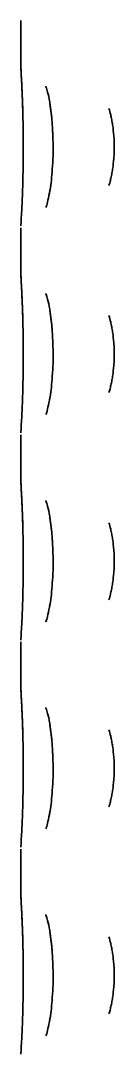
# Model space of a CAD drawing. Header units: inches. Extents: x 885 to 6823, y 710 to 5493.
# Drawn here: x 5289.49 to 5291.06, y 3123.52 to 3140.99 of the extents above; entities that cross this region are included whole.
import ezdxf

# ---------------------------------------------------------------- set-up
doc = ezdxf.new("R2010")
doc.units = ezdxf.units.IN
doc.layers.add('1', color=7, linetype='Continuous', true_color=0xffffff)

msp = doc.modelspace()

# ---------------------------------------------------------------- linework, layer by layer
at = {"layer": '1', "color": 7, "linetype": 'Continuous', "lineweight": 35}
for p, q in [((5289.49, 3140.991), (5289.49, 3140.22)), ((5289.49, 3137.491), (5289.49, 3136.72)), ((5289.491, 3137.532), (5289.491, 3137.523)), ((5289.493, 3137.559), (5289.492, 3137.539)), ((5289.49, 3133.991), (5289.49, 3133.22)), ((5289.491, 3134.032), (5289.491, 3134.023)), ((5289.493, 3134.059), (5289.492, 3134.039)), ((5289.49, 3130.491), (5289.49, 3129.72)), ((5289.491, 3130.532), (5289.491, 3130.523)), ((5289.493, 3130.559), (5289.492, 3130.539)), ((5289.49, 3126.991), (5289.49, 3126.22)), ((5289.491, 3127.032), (5289.491, 3127.023)), ((5289.493, 3127.059), (5289.492, 3127.039)), ((5289.491, 3123.532), (5289.491, 3123.523)), ((5289.493, 3123.559), (5289.492, 3123.539))]:
    msp.add_line(p, q, dxfattribs=at)
for points, knots in [([(5289.49, 3140.22), (5289.49, 3140.219), (5289.49, 3140.211), (5289.49, 3140.202), (5289.491, 3140.193), (5289.491, 3140.192), (5289.491, 3140.191), (5289.491, 3140.19), (5289.491, 3140.189), (5289.491, 3140.187), (5289.492, 3140.175), (5289.498, 3140.068), (5289.513, 3139.779), (5289.527, 3139.409), (5289.53, 3139.15), (5289.532, 3139.037)], [0, 0, 0, 0, 0.002128, 0.01283, 0.01463, 0.015597, 0.016473, 0.017787, 0.020504, 0.029145, 0.093098, 0.328502, 0.570218, 0.823503, 1, 1, 1, 1]), ([(5289.497, 3140.134), (5289.497, 3140.136), (5289.495, 3140.149), (5289.493, 3140.165), (5289.491, 3140.18), (5289.491, 3140.185), (5289.491, 3140.186), (5289.491, 3140.187), (5289.491, 3140.187), (5289.491, 3140.188), (5289.491, 3140.188), (5289.492, 3140.173), (5289.498, 3140.072), (5289.511, 3139.836), (5289.518, 3139.625), (5289.521, 3139.531)], [0, 0, 0, 0, 0.005249, 0.028024, 0.036062, 0.037849, 0.039023, 0.040313, 0.04242, 0.047148, 0.063316, 0.156216, 0.450958, 0.781476, 1, 1, 1, 1]), ([(5289.91, 3139.883), (5289.912, 3139.879), (5289.919, 3139.862), (5289.944, 3139.778), (5289.97, 3139.668), (5289.982, 3139.574), (5289.984, 3139.553)], [0, 0, 0, 0, 0.178169, 0.4765, 0.887764, 1, 1, 1, 1]), ([(5289.521, 3139.531), (5289.523, 3139.484), (5289.529, 3139.296), (5289.532, 3139.063), (5289.532, 3138.893), (5289.532, 3138.893)], [0, 0, 0, 0, 0.259253, 0.999946, 1, 1, 1, 1]), ([(5290.974, 3139.506), (5290.984, 3139.472), (5290.994, 3139.436), (5291.006, 3139.385), (5291.009, 3139.372), (5291.015, 3139.344), (5291.018, 3139.329), (5291.026, 3139.287), (5291.031, 3139.258), (5291.045, 3139.169), (5291.051, 3139.108), (5291.058, 3139.014), (5291.06, 3138.983), (5291.062, 3138.919), (5291.063, 3138.887), (5291.063, 3138.823), (5291.062, 3138.791), (5291.06, 3138.728), (5291.058, 3138.696), (5291.051, 3138.603), (5291.045, 3138.542), (5291.031, 3138.453), (5291.026, 3138.423), (5291.015, 3138.366), (5291.003, 3138.311), (5290.989, 3138.258), (5290.979, 3138.224), (5290.977, 3138.215), (5290.974, 3138.206)], [0, 0, 0, 0, 0.093555, 0.093555, 0.127476, 0.127476, 0.161398, 0.161398, 0.22924, 0.22924, 0.364925, 0.364925, 0.432768, 0.432768, 0.500611, 0.500611, 0.568453, 0.568453, 0.636296, 0.636296, 0.771981, 0.771981, 0.839824, 0.839824, 0.907666, 0.975509, 0.975509, 1, 1, 1, 1]), ([(5289.532, 3139.037), (5289.533, 3138.851), (5289.532, 3138.501), (5289.518, 3138.025), (5289.501, 3137.696), (5289.493, 3137.556), (5289.492, 3137.534), (5289.491, 3137.531)], [0, 0, 0, 0, 0.253988, 0.504645, 0.723691, 0.932583, 1, 1, 1, 1]), ([(5290.031, 3138.974), (5290.032, 3138.957), (5290.04, 3138.797), (5290.025, 3138.495), (5289.997, 3138.202), (5289.975, 3138.096), (5289.971, 3138.078)], [0, 0, 0, 0, 0.051676, 0.507762, 0.911768, 1, 1, 1, 1]), ([(5289.971, 3138.078), (5289.96, 3138.016), (5289.942, 3137.92), (5289.916, 3137.841), (5289.913, 3137.833), (5289.912, 3137.833)], [0, 0, 0, 0, 0.446092, 0.85264, 1, 1, 1, 1]), ([(5289.49, 3136.72), (5289.49, 3136.719), (5289.49, 3136.711), (5289.49, 3136.702), (5289.491, 3136.693), (5289.491, 3136.692), (5289.491, 3136.691), (5289.491, 3136.69), (5289.491, 3136.689), (5289.491, 3136.687), (5289.492, 3136.675), (5289.498, 3136.568), (5289.513, 3136.279), (5289.527, 3135.909), (5289.53, 3135.65), (5289.532, 3135.537)], [0, 0, 0, 0, 0.002129, 0.01283, 0.01463, 0.015597, 0.016473, 0.017787, 0.020504, 0.029146, 0.093108, 0.328511, 0.570226, 0.823512, 1, 1, 1, 1]), ([(5289.497, 3136.634), (5289.497, 3136.636), (5289.495, 3136.649), (5289.493, 3136.665), (5289.491, 3136.68), (5289.491, 3136.685), (5289.491, 3136.686), (5289.491, 3136.687), (5289.491, 3136.687), (5289.491, 3136.688), (5289.491, 3136.688), (5289.492, 3136.673), (5289.498, 3136.572), (5289.511, 3136.336), (5289.518, 3136.125), (5289.521, 3136.031)], [0, 0, 0, 0, 0.00525, 0.028025, 0.036063, 0.03785, 0.039024, 0.040314, 0.042421, 0.047149, 0.063317, 0.156215, 0.450955, 0.78147, 1, 1, 1, 1]), ([(5289.91, 3136.383), (5289.912, 3136.379), (5289.919, 3136.362), (5289.944, 3136.278), (5289.97, 3136.168), (5289.982, 3136.074), (5289.984, 3136.053)], [0, 0, 0, 0, 0.178169, 0.4765, 0.887764, 1, 1, 1, 1]), ([(5289.521, 3136.031), (5289.523, 3135.984), (5289.529, 3135.796), (5289.532, 3135.563), (5289.532, 3135.393), (5289.532, 3135.393)], [0, 0, 0, 0, 0.259254, 0.999994, 1, 1, 1, 1]), ([(5290.974, 3136.006), (5290.984, 3135.972), (5290.994, 3135.936), (5291.006, 3135.885), (5291.009, 3135.872), (5291.015, 3135.844), (5291.018, 3135.829), (5291.026, 3135.787), (5291.031, 3135.758), (5291.045, 3135.669), (5291.051, 3135.608), (5291.058, 3135.514), (5291.06, 3135.483), (5291.062, 3135.419), (5291.063, 3135.387), (5291.063, 3135.323), (5291.062, 3135.291), (5291.06, 3135.228), (5291.058, 3135.196), (5291.051, 3135.103), (5291.045, 3135.042), (5291.031, 3134.953), (5291.026, 3134.923), (5291.015, 3134.866), (5291.003, 3134.811), (5290.989, 3134.758), (5290.979, 3134.724), (5290.977, 3134.715), (5290.974, 3134.706)], [0, 0, 0, 0, 0.093555, 0.093555, 0.127476, 0.127476, 0.161398, 0.161398, 0.22924, 0.22924, 0.364925, 0.364925, 0.432768, 0.432768, 0.500611, 0.500611, 0.568453, 0.568453, 0.636296, 0.636296, 0.771981, 0.771981, 0.839824, 0.839824, 0.907666, 0.975509, 0.975509, 1, 1, 1, 1]), ([(5289.532, 3135.537), (5289.533, 3135.351), (5289.532, 3135.001), (5289.518, 3134.525), (5289.501, 3134.196), (5289.493, 3134.056), (5289.492, 3134.034), (5289.491, 3134.031)], [0, 0, 0, 0, 0.253988, 0.504645, 0.723691, 0.932583, 1, 1, 1, 1]), ([(5290.031, 3135.474), (5290.032, 3135.457), (5290.04, 3135.297), (5290.025, 3134.995), (5289.997, 3134.702), (5289.975, 3134.596), (5289.971, 3134.578)], [0, 0, 0, 0, 0.051676, 0.507762, 0.911768, 1, 1, 1, 1]), ([(5289.971, 3134.578), (5289.96, 3134.516), (5289.942, 3134.42), (5289.916, 3134.341), (5289.913, 3134.333), (5289.912, 3134.333)], [0, 0, 0, 0, 0.446092, 0.85264, 1, 1, 1, 1]), ([(5289.49, 3133.22), (5289.49, 3133.219), (5289.49, 3133.211), (5289.49, 3133.202), (5289.491, 3133.193), (5289.491, 3133.192), (5289.491, 3133.191), (5289.491, 3133.19), (5289.491, 3133.189), (5289.491, 3133.187), (5289.492, 3133.175), (5289.498, 3133.068), (5289.513, 3132.779), (5289.527, 3132.409), (5289.53, 3132.15), (5289.532, 3132.037)], [0, 0, 0, 0, 0.002128, 0.01283, 0.01463, 0.015597, 0.016473, 0.017787, 0.020503, 0.029145, 0.093091, 0.328496, 0.570211, 0.823496, 1, 1, 1, 1]), ([(5289.497, 3133.134), (5289.497, 3133.136), (5289.495, 3133.149), (5289.493, 3133.165), (5289.491, 3133.18), (5289.491, 3133.185), (5289.491, 3133.186), (5289.491, 3133.187), (5289.491, 3133.187), (5289.491, 3133.188), (5289.491, 3133.188), (5289.492, 3133.173), (5289.498, 3133.072), (5289.511, 3132.836), (5289.518, 3132.625), (5289.521, 3132.531)], [0, 0, 0, 0, 0.005249, 0.028024, 0.036062, 0.037849, 0.039023, 0.040313, 0.04242, 0.047148, 0.063316, 0.156216, 0.450961, 0.781481, 1, 1, 1, 1]), ([(5289.91, 3132.883), (5289.912, 3132.879), (5289.919, 3132.862), (5289.944, 3132.778), (5289.97, 3132.668), (5289.982, 3132.574), (5289.984, 3132.553)], [0, 0, 0, 0, 0.178169, 0.4765, 0.887764, 1, 1, 1, 1]), ([(5289.521, 3132.531), (5289.523, 3132.484), (5289.529, 3132.296), (5289.532, 3132.063), (5289.532, 3131.893), (5289.532, 3131.893)], [0, 0, 0, 0, 0.259265, 0.999955, 1, 1, 1, 1]), ([(5290.974, 3132.506), (5290.984, 3132.472), (5290.994, 3132.436), (5291.006, 3132.385), (5291.009, 3132.372), (5291.015, 3132.344), (5291.018, 3132.329), (5291.026, 3132.287), (5291.031, 3132.258), (5291.045, 3132.169), (5291.051, 3132.108), (5291.058, 3132.014), (5291.06, 3131.983), (5291.062, 3131.919), (5291.063, 3131.887), (5291.063, 3131.823), (5291.062, 3131.791), (5291.06, 3131.728), (5291.058, 3131.696), (5291.051, 3131.603), (5291.045, 3131.542), (5291.031, 3131.453), (5291.026, 3131.423), (5291.015, 3131.366), (5291.003, 3131.311), (5290.989, 3131.258), (5290.979, 3131.224), (5290.977, 3131.215), (5290.974, 3131.206)], [0, 0, 0, 0, 0.093555, 0.093555, 0.127476, 0.127476, 0.161398, 0.161398, 0.22924, 0.22924, 0.364925, 0.364925, 0.432768, 0.432768, 0.500611, 0.500611, 0.568453, 0.568453, 0.636296, 0.636296, 0.771981, 0.771981, 0.839824, 0.839824, 0.907666, 0.975509, 0.975509, 1, 1, 1, 1]), ([(5289.532, 3132.037), (5289.533, 3131.851), (5289.532, 3131.501), (5289.518, 3131.025), (5289.501, 3130.696), (5289.493, 3130.556), (5289.492, 3130.534), (5289.491, 3130.531)], [0, 0, 0, 0, 0.253988, 0.504645, 0.723691, 0.932583, 1, 1, 1, 1]), ([(5290.031, 3131.974), (5290.032, 3131.957), (5290.04, 3131.797), (5290.025, 3131.495), (5289.997, 3131.202), (5289.975, 3131.096), (5289.971, 3131.078)], [0, 0, 0, 0, 0.051676, 0.507762, 0.911768, 1, 1, 1, 1]), ([(5289.971, 3131.078), (5289.96, 3131.016), (5289.942, 3130.92), (5289.916, 3130.841), (5289.913, 3130.833), (5289.912, 3130.833)], [0, 0, 0, 0, 0.446092, 0.85264, 1, 1, 1, 1]), ([(5289.49, 3129.72), (5289.49, 3129.719), (5289.49, 3129.711), (5289.49, 3129.702), (5289.491, 3129.693), (5289.491, 3129.692), (5289.491, 3129.691), (5289.491, 3129.69), (5289.491, 3129.689), (5289.491, 3129.687), (5289.492, 3129.675), (5289.498, 3129.568), (5289.513, 3129.279), (5289.527, 3128.909), (5289.53, 3128.65), (5289.532, 3128.537)], [0, 0, 0, 0, 0.002128, 0.01283, 0.01463, 0.015597, 0.016473, 0.017787, 0.020504, 0.029145, 0.093096, 0.328501, 0.570216, 0.823501, 1, 1, 1, 1]), ([(5289.497, 3129.634), (5289.497, 3129.636), (5289.495, 3129.649), (5289.493, 3129.665), (5289.491, 3129.68), (5289.491, 3129.685), (5289.491, 3129.686), (5289.491, 3129.687), (5289.491, 3129.687), (5289.491, 3129.688), (5289.491, 3129.688), (5289.492, 3129.673), (5289.498, 3129.572), (5289.511, 3129.336), (5289.518, 3129.125), (5289.521, 3129.031)], [0, 0, 0, 0, 0.005249, 0.028024, 0.036062, 0.037849, 0.039023, 0.040313, 0.04242, 0.047148, 0.063316, 0.156216, 0.450958, 0.781475, 1, 1, 1, 1]), ([(5289.91, 3129.383), (5289.912, 3129.379), (5289.919, 3129.362), (5289.944, 3129.278), (5289.97, 3129.168), (5289.982, 3129.074), (5289.984, 3129.053)], [0, 0, 0, 0, 0.178169, 0.4765, 0.887764, 1, 1, 1, 1]), ([(5289.521, 3129.031), (5289.523, 3128.984), (5289.529, 3128.796), (5289.532, 3128.563), (5289.532, 3128.393), (5289.532, 3128.393)], [0, 0, 0, 0, 0.259252, 0.999945, 1, 1, 1, 1]), ([(5290.974, 3129.006), (5290.984, 3128.972), (5290.994, 3128.936), (5291.006, 3128.885), (5291.009, 3128.872), (5291.015, 3128.844), (5291.018, 3128.829), (5291.026, 3128.787), (5291.031, 3128.758), (5291.045, 3128.669), (5291.051, 3128.608), (5291.058, 3128.514), (5291.06, 3128.483), (5291.062, 3128.419), (5291.063, 3128.387), (5291.063, 3128.323), (5291.062, 3128.291), (5291.06, 3128.228), (5291.058, 3128.196), (5291.051, 3128.103), (5291.045, 3128.042), (5291.031, 3127.953), (5291.026, 3127.923), (5291.015, 3127.866), (5291.003, 3127.811), (5290.989, 3127.758), (5290.979, 3127.724), (5290.977, 3127.715), (5290.974, 3127.706)], [0, 0, 0, 0, 0.093555, 0.093555, 0.127476, 0.127476, 0.161398, 0.161398, 0.22924, 0.22924, 0.364925, 0.364925, 0.432768, 0.432768, 0.500611, 0.500611, 0.568453, 0.568453, 0.636296, 0.636296, 0.771981, 0.771981, 0.839824, 0.839824, 0.907666, 0.975509, 0.975509, 1, 1, 1, 1]), ([(5289.532, 3128.537), (5289.533, 3128.351), (5289.532, 3128.001), (5289.518, 3127.525), (5289.501, 3127.196), (5289.493, 3127.056), (5289.492, 3127.034), (5289.491, 3127.031)], [0, 0, 0, 0, 0.253988, 0.504645, 0.723691, 0.932583, 1, 1, 1, 1]), ([(5290.031, 3128.474), (5290.032, 3128.457), (5290.04, 3128.297), (5290.025, 3127.995), (5289.997, 3127.702), (5289.975, 3127.596), (5289.971, 3127.578)], [0, 0, 0, 0, 0.051676, 0.507762, 0.911768, 1, 1, 1, 1]), ([(5289.971, 3127.578), (5289.96, 3127.516), (5289.942, 3127.42), (5289.916, 3127.341), (5289.913, 3127.333), (5289.912, 3127.333)], [0, 0, 0, 0, 0.446092, 0.85264, 1, 1, 1, 1]), ([(5289.49, 3126.22), (5289.49, 3126.219), (5289.49, 3126.211), (5289.49, 3126.202), (5289.491, 3126.193), (5289.491, 3126.192), (5289.491, 3126.191), (5289.491, 3126.19), (5289.491, 3126.189), (5289.491, 3126.187), (5289.492, 3126.175), (5289.498, 3126.068), (5289.513, 3125.779), (5289.527, 3125.409), (5289.53, 3125.15), (5289.532, 3125.037)], [0, 0, 0, 0, 0.002129, 0.01283, 0.01463, 0.015597, 0.016473, 0.017787, 0.020504, 0.029147, 0.093111, 0.328514, 0.570229, 0.823515, 1, 1, 1, 1]), ([(5289.497, 3126.134), (5289.497, 3126.136), (5289.495, 3126.149), (5289.493, 3126.165), (5289.491, 3126.18), (5289.491, 3126.185), (5289.491, 3126.186), (5289.491, 3126.187), (5289.491, 3126.187), (5289.491, 3126.188), (5289.491, 3126.188), (5289.492, 3126.173), (5289.498, 3126.072), (5289.511, 3125.836), (5289.518, 3125.625), (5289.521, 3125.531)], [0, 0, 0, 0, 0.00525, 0.028025, 0.036063, 0.03785, 0.039024, 0.040314, 0.042421, 0.047149, 0.063317, 0.156215, 0.450955, 0.781469, 1, 1, 1, 1]), ([(5289.91, 3125.883), (5289.912, 3125.879), (5289.919, 3125.862), (5289.944, 3125.778), (5289.97, 3125.668), (5289.982, 3125.574), (5289.984, 3125.553)], [0, 0, 0, 0, 0.178169, 0.4765, 0.887764, 1, 1, 1, 1]), ([(5289.521, 3125.531), (5289.523, 3125.484), (5289.529, 3125.296), (5289.532, 3125.063), (5289.532, 3124.893), (5289.532, 3124.893)], [0, 0, 0, 0, 0.259251, 0.999991, 1, 1, 1, 1]), ([(5290.974, 3125.506), (5290.984, 3125.472), (5290.994, 3125.436), (5291.006, 3125.385), (5291.009, 3125.372), (5291.015, 3125.344), (5291.018, 3125.329), (5291.026, 3125.287), (5291.031, 3125.258), (5291.045, 3125.169), (5291.051, 3125.108), (5291.058, 3125.014), (5291.06, 3124.983), (5291.062, 3124.919), (5291.063, 3124.887), (5291.063, 3124.823), (5291.062, 3124.791), (5291.06, 3124.728), (5291.058, 3124.696), (5291.051, 3124.603), (5291.045, 3124.542), (5291.031, 3124.453), (5291.026, 3124.423), (5291.015, 3124.366), (5291.003, 3124.311), (5290.989, 3124.258), (5290.979, 3124.224), (5290.977, 3124.215), (5290.974, 3124.206)], [0, 0, 0, 0, 0.093555, 0.093555, 0.127476, 0.127476, 0.161398, 0.161398, 0.22924, 0.22924, 0.364925, 0.364925, 0.432768, 0.432768, 0.500611, 0.500611, 0.568453, 0.568453, 0.636296, 0.636296, 0.771981, 0.771981, 0.839824, 0.839824, 0.907666, 0.975509, 0.975509, 1, 1, 1, 1]), ([(5289.532, 3125.037), (5289.533, 3124.851), (5289.532, 3124.501), (5289.518, 3124.025), (5289.501, 3123.696), (5289.493, 3123.556), (5289.492, 3123.534), (5289.491, 3123.531)], [0, 0, 0, 0, 0.253988, 0.504645, 0.723691, 0.932583, 1, 1, 1, 1]), ([(5290.031, 3124.974), (5290.032, 3124.957), (5290.04, 3124.797), (5290.025, 3124.495), (5289.997, 3124.202), (5289.975, 3124.096), (5289.971, 3124.078)], [0, 0, 0, 0, 0.051676, 0.507762, 0.911768, 1, 1, 1, 1]), ([(5289.971, 3124.078), (5289.96, 3124.016), (5289.942, 3123.92), (5289.916, 3123.841), (5289.913, 3123.833), (5289.912, 3123.833)], [0, 0, 0, 0, 0.446092, 0.85264, 1, 1, 1, 1])]:
    msp.add_open_spline(points, degree=3, knots=knots, dxfattribs=at)
for points, degree in [([(5289.984, 3139.553), (5290.025, 3139.309), (5290.03, 3138.987)], 2), ([(5290.03, 3138.987), (5290.031, 3138.974)], 1), ([(5289.492, 3137.539), (5289.491, 3137.532)], 1), ([(5289.491, 3137.531), (5289.491, 3137.53)], 1), ([(5289.984, 3136.053), (5290.025, 3135.809), (5290.03, 3135.487)], 2), ([(5290.03, 3135.487), (5290.031, 3135.474)], 1), ([(5289.492, 3134.039), (5289.491, 3134.032)], 1), ([(5289.491, 3134.031), (5289.491, 3134.03)], 1), ([(5289.984, 3132.553), (5290.025, 3132.309), (5290.03, 3131.987)], 2), ([(5290.03, 3131.987), (5290.031, 3131.974)], 1), ([(5289.492, 3130.539), (5289.491, 3130.532)], 1), ([(5289.491, 3130.531), (5289.491, 3130.53)], 1), ([(5289.984, 3129.053), (5290.025, 3128.809), (5290.03, 3128.487)], 2), ([(5290.03, 3128.487), (5290.031, 3128.474)], 1), ([(5289.492, 3127.039), (5289.491, 3127.032)], 1), ([(5289.491, 3127.031), (5289.491, 3127.03)], 1), ([(5289.984, 3125.553), (5290.025, 3125.309), (5290.03, 3124.987)], 2), ([(5290.03, 3124.987), (5290.031, 3124.974)], 1), ([(5289.492, 3123.539), (5289.491, 3123.532)], 1), ([(5289.491, 3123.531), (5289.491, 3123.53)], 1)]:
    msp.add_open_spline(points, degree=degree, dxfattribs=at)

doc.saveas('drawing.dxf')
